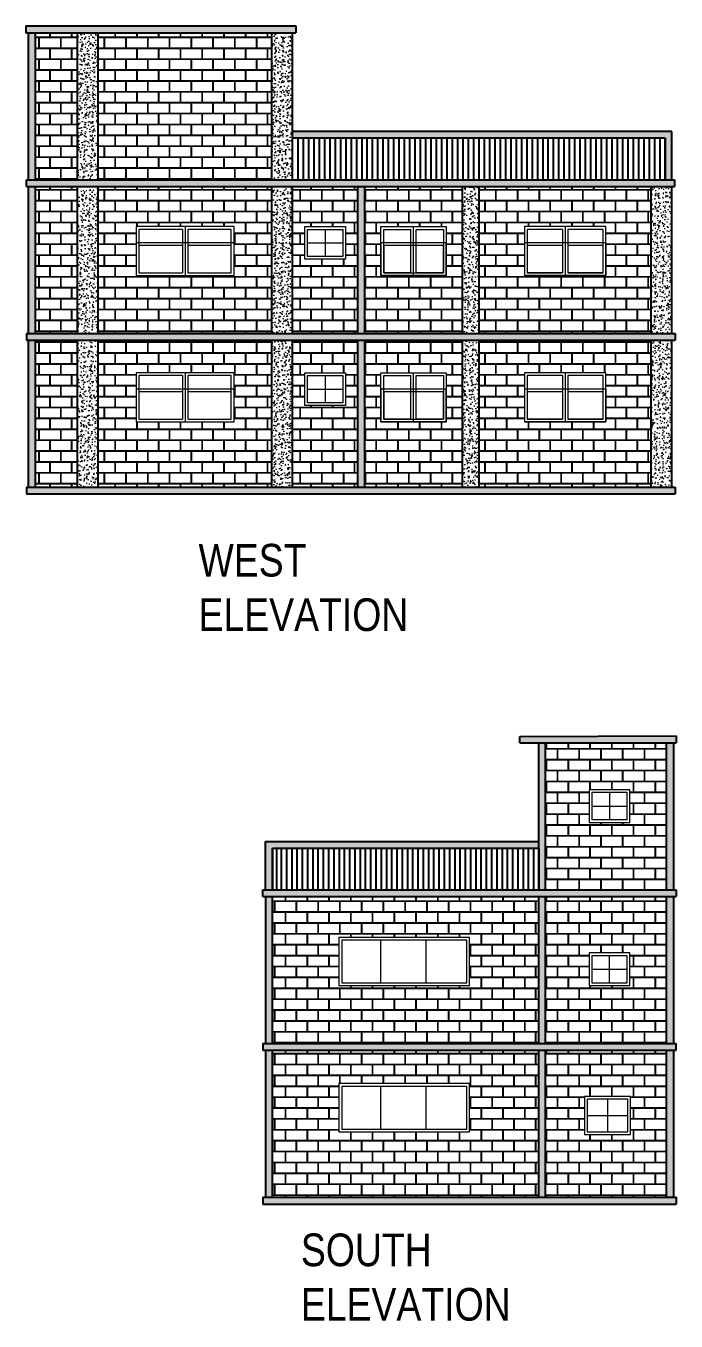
# Model space of a CAD drawing. Header units: feet. Extents: x 148946 to 3067997, y -35197 to 1690597.
# Drawn here: x 148946 to 627236, y -29362 to 922467 of the extents above; entities that cross this region are included whole.
import ezdxf

# ---------------------------------------------------------------- set-up
doc = ezdxf.new("R2010")
doc.units = ezdxf.units.FT
doc.header["$MEASUREMENT"] = 0
for name, color, linetype, lineweight in [('Door', 91, 'Continuous', 18), ('Glass', 209, 'Continuous', 5), ('Hatch', 252, 'Continuous', 5)]:
    doc.layers.add(name, color=color, linetype=linetype, lineweight=lineweight)
doc.styles.get("Standard").update_dxf_attribs({"font": 'ARIALN.TTF'})
pattern_1 = [(230, (54379945.5, 35612967), (-7172.6018, 627.52135), [750, -8250]), (175, (54379945.5, 35612967), (1387.5133, -7521.9213), [600, -6600]), (280.451444, (54379348, 35613019), (-5785.0885, -6894.3999), [637.4019, -7011.4211]), (226.1842, (54379945.5, 35610967), (-10672.4133, 1655.1928), [1125, -12375]), (276.635635, (54379056, 35611105), (-9346.6195, -9741.186), [956.1034, -10517.1376]), (171.184164, (54379946, 35610967), (-9346.6195, -9741.186), [900, -9900]), (201, (54378945.5, 35611467), (-5969.0705, 4026.1889), [750, -8250]), (146, (54378945.5, 35611467), (-2433.1533, -7251.50045), [600, -6600]), (251.451445, (54378448, 35611802.5), (-8402.2238, -3225.3115), [637.4019, -7011.4211]), (217.5, (54379945.5, 35612967), (-121.59855, -3328.93854), [0, -6520, 0, -6700, 0, -6625]), (187.5, (54379945.5, 35612967), (-2630.69537, -3944.11712), [0, -3820, 0, -6370, 0, -2525]), (147.5, (54382175.5, 35612967), (-5338.22436, 225.54872), [0, -2500, 0, -7800, 0, -10350]), (137.5, (54383175.5, 35612967), (-5831.8617, -1001.04982), [0, -3250, 0, -5180, 0, -7350])]
pattern_2 = [(0, (-54081054.5, -34126033), (8000, 8000), [15625, -375]), (0, (-54089054.5, -34125658), (8000, 8000), [15625, -375]), (90, (-54081054.5, -34126033), (-8000, 8000), [-8375, 7625]), (90, (-54081429.5, -34126033), (-8000, 8000), [-8375, 7625])]
pattern_3 = [(0, (-53547764.5, -35024848), (8000, 8000), [15625, -375]), (0, (-53555764.5, -35024473), (8000, 8000), [15625, -375]), (90, (-53547764.5, -35024848), (-8000, 8000), [-8375, 7625]), (90, (-53548139.5, -35024848), (-8000, 8000), [-8375, 7625])]

msp = doc.modelspace()

# ---------------------------------------------------------------- hatches: boundary and pattern name
at = {"layer": 'Hatch', "ltscale": 0.2, "true_color": 0x000000}
h = msp.add_hatch(color=18, dxfattribs=at)
h.dxf.hatch_style = 1
h.paths.add_polyline_path([(148945.5, 922467), (148945.5, 917467), (347445.5, 917467), (347445.5, 922467)])
h = msp.add_hatch(color=18, dxfattribs=at)
h.dxf.hatch_style = 1
h.paths.add_polyline_path([(155945.5, 917467), (150945.5, 917467), (150945.5, 809467), (155945.5, 809467)])
at = {"layer": 'Hatch', "ltscale": 0.2}
h = msp.add_hatch(dxfattribs=at)
h.set_pattern_fill('AR-B816C', color=1, scale=1000)
h.set_pattern_definition(pattern_2)
h.paths.add_polyline_path([(155945.5, 809467), (186945.5, 809467), (186945.5, 917467), (155945.5, 917467)])
h = msp.add_hatch(dxfattribs=at)
h.set_pattern_fill('AR-CONC', color=3, scale=1000, angle=180)
h.set_pattern_definition(pattern_1)
h.paths.add_polyline_path([(202144.87, 917467), (186945.5, 917467), (186945.5, 809467), (202144.87, 809467)])
h = msp.add_hatch(dxfattribs=at)
h.set_pattern_fill('AR-B816C', color=1, scale=1000)
h.set_pattern_definition(pattern_2)
h.paths.add_polyline_path([(329945.5, 809467), (329945.5, 917467), (202144.87, 917467), (202144.87, 809467)])
h = msp.add_hatch(dxfattribs=at)
h.set_pattern_fill('AR-CONC', color=3, scale=1000, angle=180)
h.set_pattern_definition(pattern_1)
h.paths.add_polyline_path([(345144.87, 917467), (329945.5, 917467), (329945.5, 809467), (345144.87, 809467)])
at = {"layer": 'Hatch', "ltscale": 0.2, "true_color": 0x000000}
h = msp.add_hatch(color=18, dxfattribs=at)
h.dxf.hatch_style = 1
h.paths.add_polyline_path([(624144.87, 844967), (345144.87, 844967), (345144.87, 839967), (619144.87, 839967), (619144.87, 809467), (624144.87, 809467)])
h = msp.add_hatch(color=18, dxfattribs=at)
h.dxf.hatch_style = 1
h.paths.add_polyline_path([(625945.5, 804467), (625945.5, 809467), (149445.5, 809467), (149445.5, 804467)])
h = msp.add_hatch(color=18, dxfattribs=at)
h.dxf.hatch_style = 1
h.paths.add_polyline_path([(155945.5, 804467), (150945.5, 804467), (150945.5, 696467), (155945.5, 696467)])
at = {"layer": 'Hatch', "ltscale": 0.2}
h = msp.add_hatch(dxfattribs=at)
h.set_pattern_fill('AR-B816C', color=1, scale=1000)
h.set_pattern_definition(pattern_2)
h.paths.add_polyline_path([(186945.5, 804467), (155945.5, 804467), (155945.5, 696467), (186945.5, 696467)])
h = msp.add_hatch(dxfattribs=at)
h.set_pattern_fill('AR-CONC', color=3, scale=1000, angle=180)
h.set_pattern_definition(pattern_1)
h.paths.add_polyline_path([(202144.87, 804467), (186945.5, 804467), (186945.5, 696467), (202144.87, 696467)])
h = msp.add_hatch(dxfattribs=at)
h.set_pattern_fill('AR-B816C', color=1, scale=1000)
h.set_pattern_definition(pattern_2)
h.paths.add_polyline_path([(202144.87, 804467), (202144.87, 696467), (329945.5, 696467), (329945.5, 804467)])
h.paths.add_polyline_path([(302045.18, 774967), (302045.18, 738967), (230045.18, 738967), (230045.18, 774967)], flags=16)
h.paths.add_polyline_path([(264045.18, 772967), (264045.18, 762967), (268045.18, 762967), (268045.18, 772967), (300045.18, 772967), (300045.18, 762967), (302045.18, 762967), (302045.18, 738967), (230045.18, 738967), (230045.18, 762967), (232045.18, 762967), (232045.18, 772967)], flags=0)
h.paths.add_polyline_path([(264045.18, 760967), (264045.18, 740967), (232045.18, 740967), (232045.18, 760967)], flags=0)
h.paths.add_polyline_path([(268045.18, 760967), (300045.18, 760967), (300045.18, 740967), (268045.18, 740967)], flags=0)
h = msp.add_hatch(dxfattribs=at)
h.set_pattern_fill('AR-CONC', color=3, scale=1000, angle=180)
h.set_pattern_definition(pattern_1)
h.paths.add_polyline_path([(345144.87, 804467), (329945.5, 804467), (329945.5, 696467), (345144.87, 696467)])
h = msp.add_hatch(dxfattribs=at)
h.set_pattern_fill('AR-B816C', color=1, scale=1000)
h.set_pattern_definition(pattern_2)
h.paths.add_polyline_path([(393144.87, 804467), (345144.87, 804467), (345144.87, 696467), (393144.87, 696467)])
h.paths.add_polyline_path([(354144.87, 750967), (354144.87, 774967), (384144.87, 774967), (384144.87, 750967)], flags=16)
h.paths.add_polyline_path([(356144.87, 752967), (356144.87, 772967), (382144.87, 772967), (382144.87, 752967)], flags=0)
at = {"layer": 'Hatch', "ltscale": 0.2, "true_color": 0x000000}
h = msp.add_hatch(color=18, dxfattribs=at)
h.dxf.hatch_style = 1
h.paths.add_polyline_path([(393144.87, 696467), (398144.87, 696467), (398144.87, 804467), (393144.87, 804467)])
at = {"layer": 'Hatch', "ltscale": 0.2}
h = msp.add_hatch(dxfattribs=at)
h.set_pattern_fill('AR-B816C', color=1, scale=1000)
h.set_pattern_definition(pattern_2)
h.paths.add_polyline_path([(470144.87, 804467), (398144.87, 804467), (398144.87, 696467), (470144.87, 696467)])
h.paths.add_polyline_path([(410144.87, 738967), (410144.87, 762967), (410144.87, 774967), (458144.87, 774967), (458144.87, 738967)], flags=16)
h.paths.add_polyline_path([(412144.87, 740967), (412144.87, 760967), (412144.87, 772967), (432144.87, 772967), (432144.87, 760967), (436144.87, 760967), (436144.87, 772967), (456144.87, 772967), (456144.87, 740967)], flags=0)
h = msp.add_hatch(dxfattribs=at)
h.set_pattern_fill('AR-CONC', color=3, scale=1000, angle=180)
h.set_pattern_definition(pattern_1)
h.paths.add_polyline_path([(482344.24, 804467), (470144.87, 804467), (470144.87, 696467), (482344.24, 696467)])
h = msp.add_hatch(dxfattribs=at)
h.set_pattern_fill('AR-B816C', color=1, scale=1000)
h.set_pattern_definition(pattern_2)
h.paths.add_polyline_path([(482344.24, 696467), (608945.5, 696467), (608945.5, 804467), (482344.24, 804467)])
h.paths.add_polyline_path([(515644.87, 738967), (515644.87, 762967), (515644.87, 774967), (575644.87, 774967), (575644.87, 738967)], flags=16)
h.paths.add_polyline_path([(517644.87, 740967), (517644.87, 772967), (543644.87, 772967), (543644.87, 762967), (547644.87, 762967), (547644.87, 772967), (573644.87, 772967), (573644.87, 740967), (547644.87, 740967), (547644.87, 762967), (543644.87, 762967), (543644.87, 740967)], flags=0)
h.paths.add_polyline_path([(517644.87, 740967), (517644.87, 760967), (543644.87, 760967), (543644.87, 740967)], flags=0)
h.paths.add_polyline_path([(547644.87, 740967), (547644.87, 760967), (573644.87, 760967), (573644.87, 740967)], flags=0)
h = msp.add_hatch(dxfattribs=at)
h.set_pattern_fill('AR-CONC', color=3, scale=1000, angle=180)
h.set_pattern_definition(pattern_1)
h.paths.add_polyline_path([(608945.5, 696467), (624144.87, 696467), (624144.87, 804467), (608945.5, 804467)])
at = {"layer": 'Hatch', "ltscale": 0.2, "true_color": 0x000000}
h = msp.add_hatch(color=18, dxfattribs=at)
h.dxf.hatch_style = 1
h.paths.add_polyline_path([(626445.5, 696467), (149445.5, 696467), (149445.5, 691467), (626445.5, 691467)])
h = msp.add_hatch(color=18, dxfattribs=at)
h.dxf.hatch_style = 1
h.paths.add_polyline_path([(155945.5, 691467), (150945.5, 691467), (150945.5, 583467), (155945.5, 583467)])
at = {"layer": 'Hatch', "ltscale": 0.2}
h = msp.add_hatch(dxfattribs=at)
h.set_pattern_fill('AR-B816C', color=1, scale=1000)
h.set_pattern_definition(pattern_2)
h.paths.add_polyline_path([(186945.5, 691467), (155945.5, 691467), (155945.5, 583467), (186945.5, 583467)])
h = msp.add_hatch(dxfattribs=at)
h.set_pattern_fill('AR-CONC', color=3, scale=1000, angle=180)
h.set_pattern_definition(pattern_1)
h.paths.add_polyline_path([(186945.5, 583467), (202144.87, 583467), (202144.87, 691467), (186945.5, 691467)])
h = msp.add_hatch(dxfattribs=at)
h.set_pattern_fill('AR-B816C', color=1, scale=1000)
h.set_pattern_definition(pattern_2)
h.paths.add_polyline_path([(202144.87, 583467), (329945.5, 583467), (329945.5, 691467), (202144.87, 691467)])
h.paths.add_polyline_path([(230045.18, 667467), (302045.18, 667467), (302045.18, 631467), (230045.18, 631467)], flags=16)
h.paths.add_polyline_path([(232045.18, 665467), (264045.18, 665467), (264045.18, 633467), (232045.18, 633467)], flags=0)
h.paths.add_polyline_path([(268045.18, 665467), (300045.18, 665467), (300045.18, 633467), (268045.18, 633467)], flags=0)
h = msp.add_hatch(dxfattribs=at)
h.set_pattern_fill('AR-CONC', color=3, scale=1000, angle=180)
h.set_pattern_definition(pattern_1)
h.paths.add_polyline_path([(345144.87, 691467), (329945.5, 691467), (329945.5, 583467), (345144.87, 583467)])
h = msp.add_hatch(dxfattribs=at)
h.set_pattern_fill('AR-B816C', color=1, scale=1000)
h.set_pattern_definition(pattern_2)
h.paths.add_polyline_path([(393144.87, 691467), (345144.87, 691467), (345144.87, 583467), (393144.87, 583467)])
h.paths.add_polyline_path([(354144.87, 643467), (354144.87, 667467), (384144.87, 667467), (384144.87, 643467)], flags=16)
h.paths.add_polyline_path([(356144.87, 645467), (356144.87, 665467), (382144.87, 665467), (382144.87, 645467)], flags=0)
at = {"layer": 'Hatch', "ltscale": 0.2, "true_color": 0x000000}
h = msp.add_hatch(color=18, dxfattribs=at)
h.dxf.hatch_style = 1
h.paths.add_polyline_path([(393144.87, 583467), (398144.87, 583467), (398144.87, 691467), (393144.87, 691467)])
at = {"layer": 'Hatch', "ltscale": 0.2}
h = msp.add_hatch(dxfattribs=at)
h.set_pattern_fill('AR-B816C', color=1, scale=1000)
h.set_pattern_definition(pattern_2)
h.paths.add_polyline_path([(398144.87, 691467), (398144.87, 583467), (470144.87, 583467), (470144.87, 691467)])
h.paths.add_polyline_path([(458144.87, 667467), (458144.87, 631467), (410144.87, 631467), (410144.87, 667467)], flags=16)
h.paths.add_polyline_path([(456144.87, 665467), (456144.87, 655467), (458144.87, 655467), (458144.87, 631467), (410144.87, 631467), (410144.87, 655467), (412144.87, 655467), (412144.87, 665467), (432144.87, 665467), (432144.87, 655467), (436144.87, 655467), (436144.87, 665467)], flags=0)
h.paths.add_polyline_path([(456144.87, 653467), (456144.87, 633467), (412144.87, 633467), (412144.87, 653467)], flags=0)
h = msp.add_hatch(dxfattribs=at)
h.set_pattern_fill('AR-CONC', color=3, scale=1000, angle=180)
h.set_pattern_definition(pattern_1)
h.paths.add_polyline_path([(470144.87, 583467), (482344.24, 583467), (482344.24, 691467), (470144.87, 691467)])
h = msp.add_hatch(dxfattribs=at)
h.set_pattern_fill('AR-B816C', color=1, scale=1000)
h.set_pattern_definition(pattern_2)
h.paths.add_polyline_path([(482344.24, 583467), (608945.5, 583467), (608945.5, 691467), (482344.24, 691467)])
h.paths.add_polyline_path([(515644.87, 631467), (515644.87, 655467), (515644.87, 667467), (575644.87, 667467), (575644.87, 631467)], flags=16)
h.paths.add_polyline_path([(517644.87, 633467), (517644.87, 653467), (517644.87, 665467), (543644.87, 665467), (543644.87, 655467), (547644.87, 655467), (547644.87, 665467), (573644.87, 665467), (573644.87, 633467), (547644.87, 633467), (547644.87, 655467), (543644.87, 655467), (543644.87, 633467)], flags=0)
h.paths.add_polyline_path([(547644.87, 633467), (547644.87, 653467), (573644.87, 653467), (573644.87, 633467)], flags=0)
h = msp.add_hatch(dxfattribs=at)
h.set_pattern_fill('AR-CONC', color=3, scale=1000, angle=180)
h.set_pattern_definition(pattern_1)
h.paths.add_polyline_path([(608945.5, 583467), (624144.87, 583467), (624144.87, 691467), (608945.5, 691467)])
at = {"layer": 'Hatch', "ltscale": 0.2, "true_color": 0x000000}
h = msp.add_hatch(color=18, dxfattribs=at)
h.dxf.hatch_style = 1
h.paths.add_polyline_path([(626445.5, 583467), (149445.5, 583467), (149445.5, 578467), (626445.5, 578467)])
h = msp.add_hatch(color=18, dxfattribs=at)
h.dxf.hatch_style = 1
h.paths.add_polyline_path([(627235.5, 400652), (512235.5, 400152), (512235.5, 395652), (627235.5, 395652)])
h = msp.add_hatch(color=18, dxfattribs=at)
h.dxf.hatch_style = 1
h.paths.add_polyline_path([(531235.5, 395652), (526235.5, 395652), (526235.5, 287651.73), (531235.5, 287651.74)])
at = {"layer": 'Hatch', "ltscale": 0.2}
h = msp.add_hatch(dxfattribs=at)
h.set_pattern_fill('AR-B816C', color=1, scale=1000)
h.set_pattern_definition(pattern_3)
h.paths.add_polyline_path([(620235.5, 395652), (531235.5, 395652), (531235.5, 287651.74), (620235.5, 287651.98)])
h.paths.add_polyline_path([(593235.5, 337152), (563235.5, 337152), (563235.5, 361152), (593235.5, 361152)], flags=16)
h.paths.add_polyline_path([(591235.5, 339152), (565235.5, 339152), (565235.5, 359152), (591235.5, 359152)], flags=0)
at = {"layer": 'Hatch', "ltscale": 0.2, "true_color": 0x000000}
h = msp.add_hatch(color=18, dxfattribs=at)
h.dxf.hatch_style = 1
h.paths.add_polyline_path([(625235.5, 395652), (620235.5, 395652), (620235.5, 287651.98), (625235.5, 287651.99)])
h = msp.add_hatch(color=18, dxfattribs=at)
h.dxf.hatch_style = 1
h.paths.add_polyline_path([(526235.5, 318152), (526235.5, 323152), (325235.5, 323152), (325235.5, 287651.18), (330235.5, 287651.2), (330235.5, 318152)])
h = msp.add_hatch(color=18, dxfattribs=at)
h.dxf.hatch_style = 1
h.paths.add_polyline_path([(627235.5, 282652), (627235.5, 287652), (323235.5, 287651.18), (323235.5, 282652)])
h = msp.add_hatch(color=18, dxfattribs=at)
h.dxf.hatch_style = 1
h.paths.add_polyline_path([(330235.5, 282652), (325235.5, 282652), (325235.5, 174652), (330235.5, 174652)])
at = {"layer": 'Hatch', "ltscale": 0.2}
h = msp.add_hatch(dxfattribs=at)
h.set_pattern_fill('AR-B816C', color=1, scale=1000)
h.set_pattern_definition(pattern_3)
h.paths.add_polyline_path([(526235.5, 174652), (526235.5, 282652), (330235.5, 282652), (330235.5, 174652)])
h.paths.add_polyline_path([(475235.5, 217152), (379235.5, 217152), (379235.5, 252652), (475235.5, 252652)], flags=16)
h.paths.add_polyline_path([(473235.5, 219152), (381235.5, 219152), (381235.5, 250652), (473235.5, 250652)], flags=0)
at = {"layer": 'Hatch', "ltscale": 0.2, "true_color": 0x000000}
h = msp.add_hatch(color=18, dxfattribs=at)
h.dxf.hatch_style = 1
h.paths.add_polyline_path([(531235.5, 282652), (526235.5, 282652), (526235.5, 174652), (531235.5, 174652)])
at = {"layer": 'Hatch', "ltscale": 0.2}
h = msp.add_hatch(dxfattribs=at)
h.set_pattern_fill('AR-B816C', color=1, scale=1000)
h.set_pattern_definition(pattern_3)
h.paths.add_polyline_path([(620235.5, 174652), (620235.5, 282652), (531235.5, 282652), (531235.5, 174652)])
h.paths.add_polyline_path([(563235.5, 217152), (563235.5, 241152), (593235.5, 241152), (593235.5, 217152)], flags=16)
h.paths.add_polyline_path([(565235.5, 219152), (565235.5, 239152), (591235.5, 239152), (591235.5, 219152)], flags=0)
at = {"layer": 'Hatch', "ltscale": 0.2, "true_color": 0x000000}
h = msp.add_hatch(color=18, dxfattribs=at)
h.dxf.hatch_style = 1
h.paths.add_polyline_path([(625235.5, 282652), (620235.5, 282652), (620235.5, 174652), (625235.5, 174652)])
h = msp.add_hatch(color=18, dxfattribs=at)
h.dxf.hatch_style = 1
h.paths.add_polyline_path([(323235.5, 174652), (323235.5, 169652), (627235.5, 169652), (627235.5, 174652)])
h = msp.add_hatch(color=18, dxfattribs=at)
h.dxf.hatch_style = 1
h.paths.add_polyline_path([(330235.5, 169652), (325235.5, 169652), (325235.5, 61652), (330235.5, 61652)])
at = {"layer": 'Hatch', "ltscale": 0.2}
h = msp.add_hatch(dxfattribs=at)
h.set_pattern_fill('AR-B816C', color=1, scale=1000)
h.set_pattern_definition(pattern_3)
h.paths.add_polyline_path([(526235.5, 169652), (330235.5, 169652), (330235.5, 61652), (526235.5, 61652)])
h.paths.add_polyline_path([(475235.5, 109652), (379235.5, 109652), (379235.5, 145152), (475235.5, 145152)], flags=16)
h.paths.add_polyline_path([(473235.5, 111652), (381235.5, 111652), (381235.5, 143152), (473235.5, 143152)], flags=0)
at = {"layer": 'Hatch', "ltscale": 0.2, "true_color": 0x000000}
h = msp.add_hatch(color=18, dxfattribs=at)
h.dxf.hatch_style = 1
h.paths.add_polyline_path([(531235.5, 169652), (526235.5, 169652), (526235.5, 61652), (531235.5, 61652)])
at = {"layer": 'Hatch', "ltscale": 0.2}
h = msp.add_hatch(dxfattribs=at)
h.set_pattern_fill('AR-B816C', color=1, scale=1000)
h.set_pattern_definition(pattern_3)
h.paths.add_polyline_path([(531235.5, 169652), (531235.5, 61652), (620235.5, 61652), (620235.5, 169652)])
h.paths.add_polyline_path([(593735.5, 135652), (593735.5, 107652), (559735.5, 107652), (559735.5, 135652)], flags=16)
h.paths.add_polyline_path([(591735.5, 133652), (591735.5, 109652), (561735.5, 109652), (561735.5, 133652)], flags=0)
at = {"layer": 'Hatch', "ltscale": 0.2, "true_color": 0x000000}
h = msp.add_hatch(color=18, dxfattribs=at)
h.dxf.hatch_style = 1
h.paths.add_polyline_path([(625235.5, 169652), (620235.5, 169652), (620235.5, 61652), (625235.5, 61652)])
h = msp.add_hatch(color=18, dxfattribs=at)
h.dxf.hatch_style = 1
h.paths.add_polyline_path([(323235.5, 61652), (323235.5, 56652), (627235.5, 56652), (627235.5, 61652)])

# ---------------------------------------------------------------- linework, layer by layer
at = {"ltscale": 0.2}
for p, q in [((148945.5, 922467), (347445.5, 922467)), ((148945.5, 922467), (148945.5, 917467)), ((148945.5, 917467), (347445.5, 917467)), ((150945.5, 809467), (150945.5, 917467)), ((155945.5, 809467), (155945.5, 917467)), ((186945.5, 809467), (186945.5, 917467)), ((202144.87, 809467), (202144.87, 917467)), ((329945.5, 809467), (329945.5, 917467)), ((345144.87, 809467), (345144.87, 917467)), ((347445.5, 922467), (347445.5, 917467)), ((624144.87, 844967), (345144.87, 844967)), ((619144.87, 839967), (345144.87, 839967)), ((348945.5, 839967), (348945.5, 809467)), ((352861.43, 839967), (352861.43, 809467)), ((356777.37, 839967), (356777.37, 809467)), ((360693.3, 839967), (360693.3, 809467)), ((364609.23, 839967), (364609.23, 809467)), ((368525.16, 839967), (368525.16, 809467)), ((372441.1, 839967), (372441.1, 809467)), ((376357.03, 839967), (376357.03, 809467)), ((380272.96, 839967), (380272.96, 809467)), ((384188.9, 839967), (384188.9, 809467)), ((388104.83, 839967), (388104.83, 809467)), ((392020.76, 839967), (392020.76, 809467)), ((395936.69, 839967), (395936.69, 809467)), ((399852.63, 839967), (399852.63, 809467)), ((403768.56, 839967), (403768.56, 809467)), ((407684.49, 839967), (407684.49, 809467)), ((411600.43, 839967), (411600.43, 809467)), ((415516.36, 839967), (415516.36, 809467)), ((419432.29, 839967), (419432.29, 809467)), ((423348.22, 839967), (423348.22, 809467)), ((427264.16, 839967), (427264.16, 809467)), ((431180.09, 839967), (431180.09, 809467)), ((435096.02, 839967), (435096.02, 809467)), ((439011.96, 839967), (439011.96, 809467)), ((442927.89, 839967), (442927.89, 809467)), ((446843.82, 839967), (446843.82, 809467)), ((450759.75, 839967), (450759.75, 809467)), ((454675.69, 839967), (454675.69, 809467)), ((458591.62, 839967), (458591.62, 809467)), ((462507.55, 839967), (462507.55, 809467)), ((466423.49, 839967), (466423.49, 809467)), ((470339.42, 839967), (470339.42, 809467)), ((474255.35, 839967), (474255.35, 809467)), ((478171.29, 839967), (478171.29, 809467)), ((482087.22, 839967), (482087.22, 809467)), ((486003.15, 839967), (486003.15, 809467)), ((489919.08, 839967), (489919.08, 809467)), ((493835.02, 839967), (493835.02, 809467)), ((497750.95, 839967), (497750.95, 809467)), ((501666.88, 839967), (501666.88, 809467)), ((505582.82, 839967), (505582.82, 809467)), ((509498.75, 839967), (509498.75, 809467)), ((513414.68, 839967), (513414.68, 809467)), ((517330.61, 839967), (517330.61, 809467)), ((521246.55, 839967), (521246.55, 809467)), ((525162.48, 839967), (525162.48, 809467)), ((529078.41, 839967), (529078.41, 809467)), ((532994.35, 839967), (532994.35, 809467)), ((536910.28, 839967), (536910.28, 809467)), ((540826.21, 839967), (540826.21, 809467)), ((544742.14, 839967), (544742.14, 809467)), ((548658.08, 839967), (548658.08, 809467)), ((552574.01, 839967), (552574.01, 809467)), ((556489.94, 839967), (556489.94, 809467)), ((560405.88, 839967), (560405.88, 809467)), ((564321.81, 839967), (564321.81, 809467)), ((568237.74, 839967), (568237.74, 809467)), ((572153.67, 839967), (572153.67, 809467)), ((576069.61, 839967), (576069.61, 809467)), ((579985.54, 839967), (579985.54, 809467)), ((583901.47, 839967), (583901.47, 809467)), ((587817.41, 839967), (587817.41, 809467)), ((591733.34, 839967), (591733.34, 809467)), ((595649.27, 839967), (595649.27, 809467)), ((599565.2, 839967), (599565.2, 809467)), ((603481.14, 839967), (603481.14, 809467)), ((607397.07, 839967), (607397.07, 809467)), ((611313, 839967), (611313, 809467)), ((615228.94, 839967), (615228.94, 809467)), ((619144.87, 809467), (619144.87, 839967)), ((619144.87, 839967), (619144.87, 809467)), ((624144.87, 809467), (624144.87, 844967)), ((149445.5, 809467), (625945.5, 809467)), ((149445.5, 804467), (149445.5, 809467)), ((625945.5, 809467), (625945.5, 804467)), ((149445.5, 804467), (625945.5, 804467)), ((150945.5, 696467), (150945.5, 804467)), ((155945.5, 696467), (155945.5, 804467)), ((186945.5, 696467), (186945.5, 804467)), ((202144.87, 696467), (202144.87, 804467)), ((329945.5, 696467), (329945.5, 804467)), ((345144.87, 696467), (345144.87, 804467)), ((393144.87, 696467), (393144.87, 804467)), ((398144.87, 696467), (398144.87, 804467)), ((470144.87, 696467), (470144.87, 804467)), ((482344.24, 696467), (482344.24, 804467)), ((608945.5, 696467), (608945.5, 804467)), ((624144.87, 696467), (624144.87, 804467)), ((149445.5, 696467), (626445.5, 696467)), ((149445.5, 696467), (149445.5, 691467)), ((626445.5, 696467), (626445.5, 691467)), ((149445.5, 691467), (626445.5, 691467)), ((150945.5, 583467), (150945.5, 691467)), ((155945.5, 583467), (155945.5, 691467)), ((186945.5, 583467), (186945.5, 691467)), ((202144.87, 583467), (202144.87, 691467)), ((329945.5, 583467), (329945.5, 691467)), ((345144.87, 583467), (345144.87, 691467)), ((393144.87, 583467), (393144.87, 691467)), ((398144.87, 583467), (398144.87, 691467)), ((470144.87, 583467), (470144.87, 691467)), ((482344.24, 583467), (482344.24, 691467)), ((608945.5, 583467), (608945.5, 691467)), ((624144.87, 583467), (624144.87, 691467)), ((149445.5, 583467), (626445.5, 583467)), ((149445.5, 583467), (149445.5, 578467)), ((626445.5, 583467), (626445.5, 578467)), ((149445.5, 578467), (626445.5, 578467)), ((512235.5, 400152), (627235.5, 400652)), ((512235.5, 395652), (512235.5, 400152)), ((620235.5, 400621.57), (620235.5, 400629.88)), ((620235.5, 400621.57), (620235.5, 400629.88)), ((625235.5, 400652), (625235.5, 400643.3)), ((627235.5, 400652), (627235.5, 395652)), ((512235.5, 395652), (531235.5, 395652)), ((526235.5, 287652), (526235.5, 395652)), ((526235.5, 287651.73), (526235.5, 395652)), ((531235.5, 287651.74), (531235.5, 395652)), ((531235.5, 395652), (620235.5, 395652)), ((620235.5, 287651.98), (620235.5, 395652)), ((620235.5, 287652), (620235.5, 395652)), ((620235.5, 395652), (627235.5, 395652)), ((625235.5, 395652), (625235.5, 287651.99)), ((325235.5, 287651.18), (325235.5, 323152)), ((325235.5, 323152), (526235.5, 323152)), ((330235.5, 318152.01), (330235.5, 287651.21)), ((330235.5, 287651.18), (330235.5, 318152)), ((330235.5, 318152), (526235.5, 318152)), ((333235.5, 318152), (333235.5, 287651.2)), ((336735.5, 318152), (336735.5, 287651.2)), ((340602.85, 318152.01), (340602.85, 287651.21)), ((344470.19, 318152.02), (344470.19, 287651.22)), ((348337.54, 318152.03), (348337.54, 287651.23)), ((352204.89, 318152.04), (352204.89, 287651.24)), ((356072.23, 318152.05), (356072.23, 287651.25)), ((359939.58, 318152.06), (359939.58, 287651.26)), ((363806.93, 318152.07), (363806.93, 287651.27)), ((367674.28, 318152.08), (367674.28, 287651.28)), ((371541.62, 318152.09), (371541.62, 287651.29)), ((375408.97, 318152.1), (375408.97, 287651.3)), ((379276.32, 318152.11), (379276.32, 287651.31)), ((383143.66, 318152.13), (383143.66, 287651.32)), ((387011.01, 318152.14), (387011.01, 287651.33)), ((390878.36, 318152.15), (390878.36, 287651.34)), ((394745.7, 318152.16), (394745.7, 287651.35)), ((398613.05, 318152.17), (398613.05, 287651.37)), ((402480.4, 318152.18), (402480.4, 287651.38)), ((406347.74, 318152.19), (406347.74, 287651.39)), ((410215.09, 318152.2), (410215.09, 287651.4)), ((414082.44, 318152.21), (414082.44, 287651.41)), ((417949.79, 318152.22), (417949.79, 287651.42)), ((421817.13, 318152.23), (421817.13, 287651.43)), ((425684.48, 318152.24), (425684.48, 287651.44)), ((429551.83, 318152.25), (429551.83, 287651.45)), ((433419.17, 318152.26), (433419.17, 287651.46)), ((437286.52, 318152.27), (437286.52, 287651.47)), ((441153.87, 318152.28), (441153.87, 287651.48)), ((445021.21, 318152.29), (445021.21, 287651.49)), ((448888.56, 318152.3), (448888.56, 287651.5)), ((452755.91, 318152.31), (452755.91, 287651.51)), ((456623.26, 318152.32), (456623.26, 287651.52)), ((460490.6, 318152.33), (460490.6, 287651.53)), ((464357.95, 318152.34), (464357.95, 287651.54)), ((468225.3, 318152.36), (468225.3, 287651.55)), ((472092.64, 318152.37), (472092.64, 287651.56)), ((475959.99, 318152.38), (475959.99, 287651.57)), ((479827.34, 318152.39), (479827.34, 287651.58)), ((483694.68, 318152.4), (483694.68, 287651.59)), ((487562.03, 318152.41), (487562.03, 287651.61)), ((491429.38, 318152.42), (491429.38, 287651.62)), ((495296.72, 318152.43), (495296.72, 287651.63)), ((499164.07, 318152.44), (499164.07, 287651.64)), ((503031.42, 318152.45), (503031.42, 287651.65)), ((506898.77, 318152.46), (506898.77, 287651.66)), ((510766.11, 318152.47), (510766.11, 287651.67)), ((514633.46, 318152.48), (514633.46, 287651.68)), ((518500.81, 318152.49), (518500.81, 287651.69)), ((522368.15, 318152.5), (522368.15, 287651.7)), ((526235.5, 318152.51), (526235.5, 287651.71)), ((323235.5, 287651.18), (627235.5, 287652)), ((323235.5, 282652), (323235.5, 287651.18)), ((627235.5, 287652), (627235.5, 282652)), ((323235.5, 282652), (627235.5, 282652)), ((325235.5, 282652), (325235.5, 174652)), ((330235.5, 174652), (330235.5, 282652)), ((526235.5, 174652), (526235.5, 282652)), ((531235.5, 174652), (531235.5, 282652)), ((620235.5, 174652), (620235.5, 282652)), ((620235.5, 174652), (620235.5, 282652)), ((625235.5, 282652), (625235.5, 174652)), ((323235.5, 174652), (627235.5, 174652)), ((323235.5, 174652), (323235.5, 169652)), ((627235.5, 169652), (627235.5, 174652)), ((323235.5, 169652), (627235.5, 169652)), ((325235.5, 169652), (325235.5, 61652)), ((330235.5, 61652), (330235.5, 169652)), ((526235.5, 61652), (526235.5, 169652)), ((531235.5, 61652), (531235.5, 169652)), ((620235.5, 61652), (620235.5, 169652)), ((620235.5, 61652), (620235.5, 169652)), ((625235.5, 169652), (625235.5, 61652)), ((323235.5, 61652), (627235.5, 61652)), ((323235.5, 61652), (323235.5, 56652)), ((627235.5, 61652), (627235.5, 56652)), ((323235.5, 56652), (627235.5, 56652))]:
    msp.add_line(p, q, dxfattribs=at)
at = {"layer": 'Door', "ltscale": 0.2}
msp.add_line((566235.5, 400390.94), (566235.5, 400652), dxfattribs=at)
at = {"layer": 'Glass', "ltscale": 0.2}
for p, q in [((264045.18, 772967), (264045.18, 740967)), ((266045.18, 774967), (266045.18, 738967)), ((268045.18, 772967), (268045.18, 740967)), ((369144.87, 772967), (369144.87, 752967)), ((432144.87, 740967), (432144.87, 772967)), ((434144.87, 738967), (434144.87, 774967)), ((436144.87, 740967), (436144.87, 772967)), ((543644.87, 772967), (543644.87, 740967)), ((545644.87, 774967), (545644.87, 738967)), ((547644.87, 772967), (547644.87, 740967)), ((266045.18, 762967), (266045.18, 738967)), ((356144.87, 762967), (382144.87, 762967)), ((575644.87, 762967), (515644.87, 762967)), ((515644.87, 762967), (515644.87, 738967)), ((545644.87, 762967), (545644.87, 738967)), ((575644.87, 762967), (575644.87, 738967)), ((264045.18, 760967), (264045.18, 740967)), ((268045.18, 760967), (268045.18, 740967)), ((543644.87, 760967), (517644.87, 760967)), ((517644.87, 760967), (517644.87, 740967)), ((543644.87, 760967), (543644.87, 740967)), ((573644.87, 760967), (547644.87, 760967)), ((547644.87, 760967), (547644.87, 740967)), ((573644.87, 740967), (573644.87, 760967)), ((575644.87, 738967), (515644.87, 738967)), ((543644.87, 740967), (517644.87, 740967)), ((573644.87, 740967), (547644.87, 740967)), ((575644.87, 738967), (575644.87, 740967)), ((266045.18, 667467), (266045.18, 631467)), ((434144.87, 631467), (434144.87, 667467)), ((545644.87, 667467), (545644.87, 631467)), ((264045.18, 665467), (264045.18, 633467)), ((268045.18, 665467), (268045.18, 633467)), ((369144.87, 665467), (369144.87, 645467)), ((432144.87, 633467), (432144.87, 665467)), ((436144.87, 633467), (436144.87, 665467)), ((543644.87, 665467), (543644.87, 633467)), ((547644.87, 665467), (547644.87, 633467)), ((264045.18, 653467), (264045.18, 633467)), ((266045.18, 655467), (266045.18, 631467)), ((268045.18, 653467), (268045.18, 633467)), ((356144.87, 655467), (382144.87, 655467)), ((575644.87, 655467), (515644.87, 655467)), ((515644.87, 655467), (515644.87, 631467)), ((543644.87, 653467), (517644.87, 653467)), ((517644.87, 653467), (517644.87, 633467)), ((543644.87, 653467), (543644.87, 633467)), ((545644.87, 655467), (545644.87, 631467)), ((573644.87, 653467), (547644.87, 653467)), ((547644.87, 653467), (547644.87, 633467)), ((573644.87, 633467), (573644.87, 653467)), ((575644.87, 655467), (575644.87, 631467)), ((575644.87, 631467), (515644.87, 631467)), ((543644.87, 633467), (517644.87, 633467)), ((573644.87, 633467), (547644.87, 633467)), ((575644.87, 631467), (575644.87, 633467)), ((578235.5, 359152), (578235.5, 339152)), ((565235.5, 349152), (591235.5, 349152)), ((409735.5, 250652), (409735.5, 219152)), ((443235.5, 250652), (443235.5, 219152)), ((578235.5, 219152), (578235.5, 239152)), ((565235.5, 229152), (591235.5, 229152)), ((409735.5, 143152), (409735.5, 111652)), ((443235.5, 143152), (443235.5, 111652)), ((576735.5, 133652), (576735.5, 109652)), ((561735.5, 121652), (591735.5, 121652))]:
    msp.add_line(p, q, dxfattribs=at)
for points in [[(230045.18, 738967), (302045.18, 738967), (302045.18, 774967), (230045.18, 774967)], [(354144.87, 774967), (384144.87, 774967), (384144.87, 750967), (354144.87, 750967)], [(356144.87, 772967), (382144.87, 772967), (382144.87, 752967), (356144.87, 752967)], [(410144.87, 774967), (458144.87, 774967), (458144.87, 738967), (410144.87, 738967)], [(515644.87, 738967), (575644.87, 738967), (575644.87, 774967), (515644.87, 774967)], [(230045.18, 738967), (302045.18, 738967), (302045.18, 762967), (230045.18, 762967)], [(410144.87, 738967), (458144.87, 738967), (458144.87, 762967), (410144.87, 762967)], [(412144.87, 740967), (456144.87, 740967), (456144.87, 760967), (412144.87, 760967)], [(230045.18, 631467), (302045.18, 631467), (302045.18, 667467), (230045.18, 667467)], [(354144.87, 667467), (384144.87, 667467), (384144.87, 643467), (354144.87, 643467)], [(410144.87, 667467), (458144.87, 667467), (458144.87, 631467), (410144.87, 631467)], [(515644.87, 631467), (575644.87, 631467), (575644.87, 667467), (515644.87, 667467)], [(356144.87, 665467), (382144.87, 665467), (382144.87, 645467), (356144.87, 645467)], [(230045.18, 631467), (302045.18, 631467), (302045.18, 655467), (230045.18, 655467)], [(410144.87, 631467), (458144.87, 631467), (458144.87, 655467), (410144.87, 655467)], [(412144.87, 633467), (456144.87, 633467), (456144.87, 653467), (412144.87, 653467)], [(563235.5, 337152), (593235.5, 337152), (593235.5, 361152), (563235.5, 361152)], [(565235.5, 339152), (591235.5, 339152), (591235.5, 359152), (565235.5, 359152)], [(379235.5, 217152), (475235.5, 217152), (475235.5, 252652), (379235.5, 252652)], [(381235.5, 219152), (473235.5, 219152), (473235.5, 250652), (381235.5, 250652)], [(563235.5, 217152), (593235.5, 217152), (593235.5, 241152), (563235.5, 241152)], [(565235.5, 219152), (591235.5, 219152), (591235.5, 239152), (565235.5, 239152)], [(379235.5, 109652), (475235.5, 109652), (475235.5, 145152), (379235.5, 145152)], [(381235.5, 111652), (473235.5, 111652), (473235.5, 143152), (381235.5, 143152)], [(559735.5, 107652), (593735.5, 107652), (593735.5, 135652), (559735.5, 135652)], [(561735.5, 109652), (591735.5, 109652), (591735.5, 133652), (561735.5, 133652)]]:
    msp.add_lwpolyline(points, close=True, dxfattribs=at)
for points in [[(264045.18, 772967), (232045.18, 772967), (232045.18, 740967), (264045.18, 740967)], [(268045.18, 740967), (300045.18, 740967), (300045.18, 772967), (268045.18, 772967)], [(432144.87, 740967), (412144.87, 740967), (412144.87, 772967), (432144.87, 772967)], [(436144.87, 772967), (456144.87, 772967), (456144.87, 740967), (436144.87, 740967)], [(543644.87, 772967), (517644.87, 772967), (517644.87, 740967), (543644.87, 740967)], [(547644.87, 740967), (573644.87, 740967), (573644.87, 772967), (547644.87, 772967)], [(264045.18, 760967), (232045.18, 760967), (232045.18, 740967), (264045.18, 740967)], [(268045.18, 740967), (300045.18, 740967), (300045.18, 760967), (268045.18, 760967)], [(264045.18, 665467), (232045.18, 665467), (232045.18, 633467), (264045.18, 633467)], [(268045.18, 633467), (300045.18, 633467), (300045.18, 665467), (268045.18, 665467)], [(432144.87, 633467), (412144.87, 633467), (412144.87, 665467), (432144.87, 665467)], [(436144.87, 665467), (456144.87, 665467), (456144.87, 633467), (436144.87, 633467)], [(543644.87, 665467), (517644.87, 665467), (517644.87, 633467), (543644.87, 633467)], [(547644.87, 633467), (573644.87, 633467), (573644.87, 665467), (547644.87, 665467)], [(264045.18, 653467), (232045.18, 653467), (232045.18, 633467), (264045.18, 633467)], [(268045.18, 633467), (300045.18, 633467), (300045.18, 653467), (268045.18, 653467)]]:
    msp.add_lwpolyline(points, dxfattribs=at)

# ---------------------------------------------------------------- texts
at = {"ltscale": 0.2, "char_height": 24000, "attachment_point": 1}
for s, insert in [('WEST ELEVATION', (275945.5, 541801.92)), ('SOUTH ELEVATION', (351235.5, 34986.92))]:
    msp.add_mtext_dynamic_manual_height_columns(s, width=264.5, gutter_width=40, heights=[0], dxfattribs=dict(at, insert=insert))

doc.saveas('drawing.dxf')
